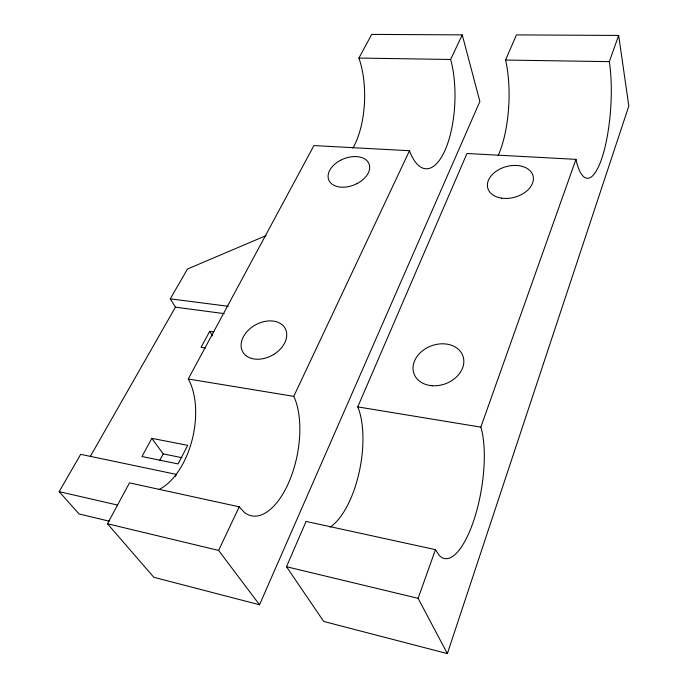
<?xml version="1.0" encoding="UTF-8"?>
<svg xmlns="http://www.w3.org/2000/svg" width="688" height="688" viewBox="0 0 688 688"><rect width="100%" height="100%" fill="white"/><g stroke="black" fill="none" stroke-linecap="round" stroke-linejoin="round"><path stroke-width="1.03" d="M330.24 527.094A70.314 30.263 -79.4 0 0 358.663 474.436A70.314 30.263 -79.4 0 0 358.379 408.397L357.743 406.883L466.971 153.493L575.968 159.358L480.826 427.128L481.308 428.684A74.184 24.691 -80.5 0 1 473.903 520.033A74.184 24.691 -80.5 0 1 439.245 555.414L435.452 549.652L306.083 521.418L286.5 566.723L323.713 621.453L447.372 653.6L628.823 106.029L618.667 35.441L516.43 34.899L505.56 60.045A68.542 23.538 -87 0 1 508.965 101.446A68.525 23.538 -87 0 1 498.121 155.66M447.372 653.6L418.115 598.328L435.452 549.652M575.968 159.358L576.501 161.749A71.535 18.782 -86.2 0 0 602.06 157.604A71.535 18.782 -86.2 0 0 609.327 61.636L618.667 35.441M158.756 489.641A65.068 36.67 -77.4 0 0 191.539 442.092A65.068 36.67 -77.4 0 0 189.071 380.438L188.254 379.002L313.934 145.581L409.498 150.732L293.759 396.357L294.473 397.836A68.327 32.852 -78.7 0 1 288.797 482.365A68.327 32.852 -78.7 0 1 244.455 512.508L239.218 506.824L129.507 482.881L107.448 523.74L153.837 577.301L259.531 604.769L479.88 101.497L462.241 34.882L371.692 34.4L358.921 58.059A64.38 29.438 -88.3 0 1 352.918 148.135M259.531 604.769L218.612 550.426L239.218 506.824M409.498 150.732L410.349 152.985A66.985 25.869 -87.4 0 0 445.342 149.58A66.985 25.869 -87.4 0 0 450.623 59.478L462.241 34.882M175.492 476.294L176.463 474.41L80.677 454.329L59.177 491.645L79.051 513.97L109.358 521.203M159.711 460.547L163.228 453.908L151.816 438.342L141.977 456.531L178.097 463.918L187.721 445.351L151.816 438.342M213.916 331.908L209.72 331.315L201.051 347.337L205.273 347.965M90.291 456.488L175.431 307.175L170.297 298.841L187.489 269.017L266.032 235.614M357.115 183.558L358.973 182.509A21.689 14.052 -21.8 0 0 368.639 162.979L367.899 161.8A21.689 14.052 -21.8 0 0 340.723 160.175M340.723 160.184L338.909 161.198A21.689 14.052 -21.8 0 0 331.547 167.562A21.724 14.078 -21.8 0 0 328.486 173.471A21.689 14.052 -21.8 0 0 328.976 180.445L329.664 181.658A21.689 14.052 -21.8 0 0 357.115 183.55M505.56 60.045L609.327 61.645M358.921 58.059L450.623 59.478M170.297 298.841L228.356 306.306M175.431 307.175L224.262 313.625M188.254 379.002L293.759 396.357M357.743 406.883L480.826 427.128M163.228 453.908L181.993 457.683M59.177 491.645L117.51 505.061M107.448 523.74L218.612 550.426M286.5 566.723L418.115 598.328M209.72 331.315L212.437 335.864M273.927 354.311L271.837 355.515A24.235 17.355 -28.8 0 1 242.391 351.155L241.746 349.573A24.235 17.355 -28.8 0 1 241.806 340.62A24.278 17.389 -28.8 0 1 245.59 333.319A24.235 17.355 -28.8 0 1 254.035 325.734L256.074 324.573A24.235 17.355 -28.8 0 1 285.228 328.511L285.933 330.068A24.235 17.355 -28.8 0 1 273.936 354.303M432.245 385.727A26.032 20.227 -20.2 0 0 462.861 355.816A26.032 20.227 -20.2 0 0 420.17 352.849A26.032 20.227 -20.2 0 0 432.245 385.727M501.389 198.11A23.452 15.876 -15.2 0 0 533.252 176.747A23.452 15.876 -15.2 0 0 496.581 170.968A23.452 15.876 -15.2 0 0 501.389 198.11"/></g></svg>
